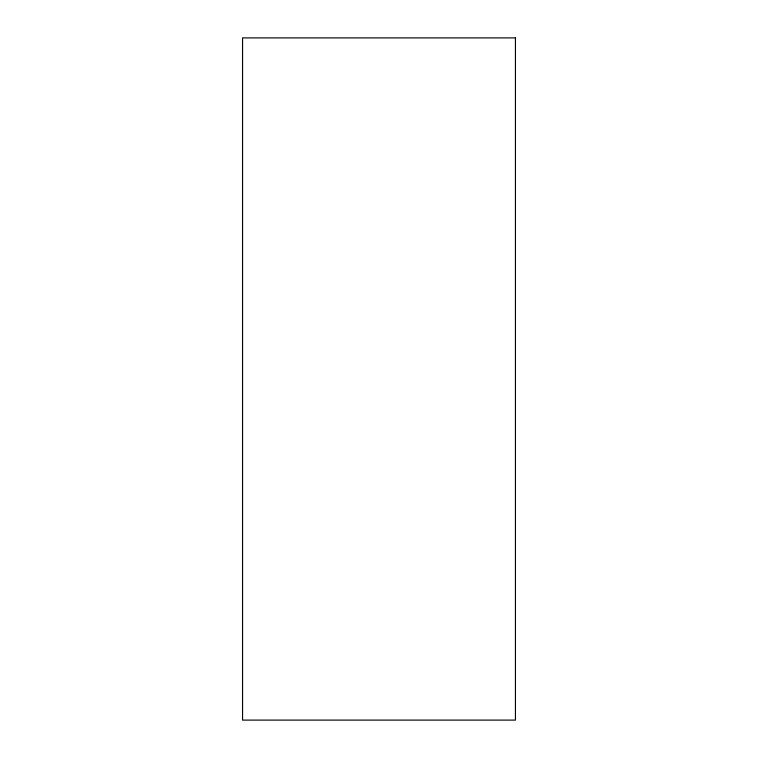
<?xml version="1.0" encoding="UTF-8"?>
<svg xmlns="http://www.w3.org/2000/svg" width="758" height="758" viewBox="0 0 758 758"><rect width="100%" height="100%" fill="white"/><g stroke="black" fill="none" stroke-linecap="round" stroke-linejoin="round"><path stroke-width="1.14" d="M515.44 37.9L242.56 37.9L242.56 720.1L515.44 720.1L515.44 37.9"/></g></svg>
